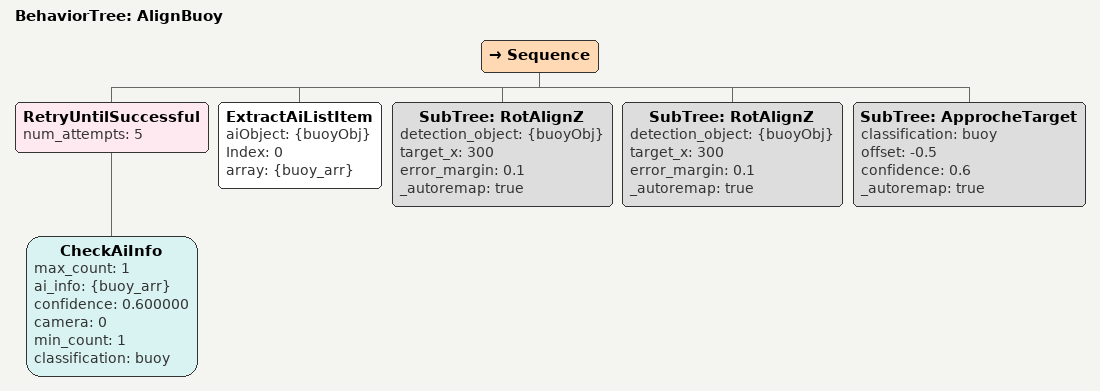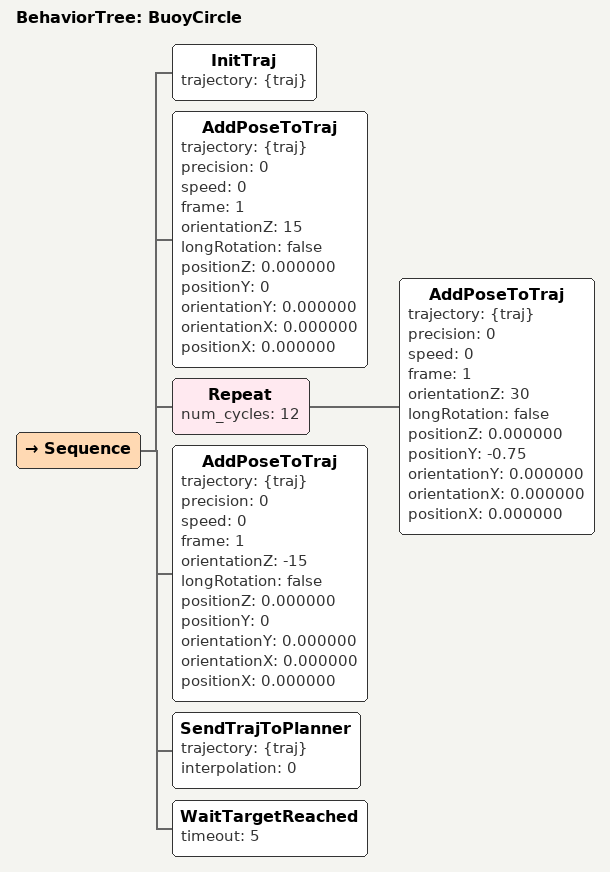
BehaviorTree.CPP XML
<?xml version="1.0" encoding="UTF-8"?>
<root BTCPP_format="4">
  <BehaviorTree ID="AlignBuoy">
    <Sequence>
      <RetryUntilSuccessful num_attempts="5">
        <CheckAiInfo max_count="1"
                     ai_info="{buoy_arr}"
                     confidence="0.600000"
                     camera="0"
                     min_count="1"
                     classification="buoy"/>
      </RetryUntilSuccessful>
      <ExtractAiListItem aiObject="{buoyObj}"
                         Index="0"
                         array="{buoy_arr}"/>
      <SubTree ID="RotAlignZ"
               detection_object="{buoyObj}"
               target_x="300"
               error_margin="0.1"
               _autoremap="true"/>
      <SubTree ID="RotAlignZ"
               detection_object="{buoyObj}"
               target_x="300"
               error_margin="0.1"
               _autoremap="true"/>
      <SubTree ID="ApprocheTarget"
               classification="buoy"
               offset="-0.5"
               confidence="0.6"
               _autoremap="true"/>
    </Sequence>
  </BehaviorTree>

  <BehaviorTree ID="BuoyCircle">
    <Sequence>
      <InitTraj trajectory="{traj}"/>
      <AddPoseToTraj trajectory="{traj}"
                     precision="0"
                     speed="0"
                     frame="1"
                     orientationZ="15"
                     longRotation="false"
                     positionZ="0.000000"
                     positionY="0"
                     orientationY="0.000000"
                     orientationX="0.000000"
                     positionX="0.000000"/>
      <Repeat num_cycles="12">
        <AddPoseToTraj trajectory="{traj}"
                       precision="0"
                       speed="0"
                       frame="1"
                       orientationZ="30"
                       longRotation="false"
                       positionZ="0.000000"
                       positionY="-0.75"
                       orientationY="0.000000"
                       orientationX="0.000000"
                       positionX="0.000000"/>
      </Repeat>
      <AddPoseToTraj trajectory="{traj}"
                     precision="0"
                     speed="0"
                     frame="1"
                     orientationZ="-15"
                     longRotation="false"
                     positionZ="0.000000"
                     positionY="0"
                     orientationY="0.000000"
                     orientationX="0.000000"
                     positionX="0.000000"/>
      <SendTrajToPlanner trajectory="{traj}"
                         interpolation="0"/>
      <WaitTargetReached timeout="5"/>
    </Sequence>
  </BehaviorTree>

</root>
